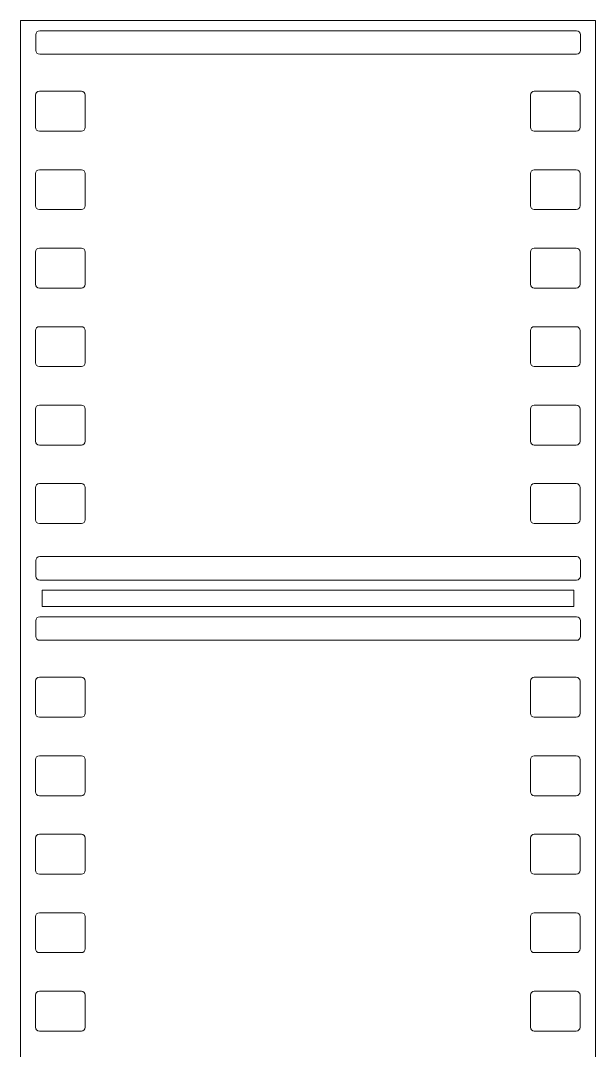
# Model space of a CAD drawing. Header units: centimetres. Extents: x -7.3 to 7.2, y -9.5 to 9.5.
# Drawn here: x -1.428 to 1.187, y 4.483 to 9.171 of the extents above; entities that cross this region are included whole.
import ezdxf

# ---------------------------------------------------------------- set-up
doc = ezdxf.new("R2010")
doc.units = ezdxf.units.CM
doc.header["$MEASUREMENT"] = 0
doc.layers.add('Layer 1', color=7, linetype='Continuous')

msp = doc.modelspace()

# ---------------------------------------------------------------- linework, layer by layer
at = {"layer": 'Layer 1', "color": 7, "lineweight": 9}
for points, knots in [([(-1.42752, 9.17144), (-1.42752, 9.17144), (-1.42752, -9.42726), (-1.42752, -9.42726), (-1.42752, -9.42726), (-1.42752, -9.42726), (1.18672, -9.42726), (1.18672, -9.42726), (1.18672, -9.42726), (1.18672, -9.42726), (1.18672, 9.17144), (1.18672, 9.17144), (1.18672, 9.17144), (1.18672, 9.17144), (-1.42752, 9.17144), (-1.42752, 9.17144)], [0, 0, 0, 0, 0.2, 0.2, 0.2, 0.2, 0.4, 0.4, 0.4, 0.4, 0.6, 0.6, 0.6, 0.6, 1, 1, 1, 1]), ([(-1.3406, 9.12495), (-1.3406, 9.12495), (1.10104, 9.12495), (1.10104, 9.12495), (1.10104, 9.12495), (1.11089, 9.12495), (1.11892, 9.11706), (1.11892, 9.10721), (1.11892, 9.10721), (1.11892, 9.10721), (1.11892, 9.03583), (1.11892, 9.03583), (1.11892, 9.03583), (1.11892, 9.02598), (1.11089, 9.01809), (1.10104, 9.01809), (1.10104, 9.01809), (1.10104, 9.01809), (-1.3406, 9.01809), (-1.3406, 9.01809), (-1.3406, 9.01809), (-1.35045, 9.01809), (-1.35834, 9.02598), (-1.35834, 9.03583), (-1.35834, 9.03583), (-1.35834, 9.03583), (-1.35834, 9.10721), (-1.35834, 9.10721), (-1.35834, 9.10721), (-1.35834, 9.11706), (-1.35045, 9.12495), (-1.3406, 9.12495)], [0, 0, 0, 0, 0.1111111, 0.1111111, 0.1111111, 0.1111111, 0.2222222, 0.2222222, 0.2222222, 0.2222222, 0.3333333, 0.3333333, 0.3333333, 0.3333333, 0.4444444, 0.4444444, 0.4444444, 0.4444444, 0.5555556, 0.5555556, 0.5555556, 0.5555556, 0.6666667, 0.6666667, 0.6666667, 0.6666667, 0.7777778, 0.7777778, 0.7777778, 0.7777778, 1, 1, 1, 1]), ([(-1.34211, 8.85002), (-1.34211, 8.85002), (-1.15135, 8.85002), (-1.15135, 8.85002), (-1.15135, 8.85002), (-1.1415, 8.85002), (-1.13361, 8.84199), (-1.13361, 8.83214), (-1.13361, 8.83214), (-1.13361, 8.83214), (-1.13361, 8.68594), (-1.13361, 8.68594), (-1.13361, 8.68594), (-1.13361, 8.67609), (-1.1415, 8.66806), (-1.15135, 8.66806), (-1.15135, 8.66806), (-1.15135, 8.66806), (-1.34211, 8.66806), (-1.34211, 8.66806), (-1.34211, 8.66806), (-1.35196, 8.66806), (-1.35985, 8.67609), (-1.35985, 8.68594), (-1.35985, 8.68594), (-1.35985, 8.68594), (-1.35985, 8.83214), (-1.35985, 8.83214), (-1.35985, 8.83214), (-1.35985, 8.84199), (-1.35196, 8.85002), (-1.34211, 8.85002)], [0, 0, 0, 0, 0.1111111, 0.1111111, 0.1111111, 0.1111111, 0.2222222, 0.2222222, 0.2222222, 0.2222222, 0.3333333, 0.3333333, 0.3333333, 0.3333333, 0.4444444, 0.4444444, 0.4444444, 0.4444444, 0.5555556, 0.5555556, 0.5555556, 0.5555556, 0.6666667, 0.6666667, 0.6666667, 0.6666667, 0.7777778, 0.7777778, 0.7777778, 0.7777778, 1, 1, 1, 1]), ([(0.90877, 8.85002), (0.90877, 8.85002), (1.09953, 8.85002), (1.09953, 8.85002), (1.09953, 8.85002), (1.10938, 8.85002), (1.11727, 8.84199), (1.11727, 8.83214), (1.11727, 8.83214), (1.11727, 8.83214), (1.11727, 8.68594), (1.11727, 8.68594), (1.11727, 8.68594), (1.11727, 8.67609), (1.10938, 8.66806), (1.09953, 8.66806), (1.09953, 8.66806), (1.09953, 8.66806), (0.90877, 8.66806), (0.90877, 8.66806), (0.90877, 8.66806), (0.89892, 8.66806), (0.89103, 8.67609), (0.89103, 8.68594), (0.89103, 8.68594), (0.89103, 8.68594), (0.89103, 8.83214), (0.89103, 8.83214), (0.89103, 8.83214), (0.89103, 8.84199), (0.89892, 8.85002), (0.90877, 8.85002)], [0, 0, 0, 0, 0.1111111, 0.1111111, 0.1111111, 0.1111111, 0.2222222, 0.2222222, 0.2222222, 0.2222222, 0.3333333, 0.3333333, 0.3333333, 0.3333333, 0.4444444, 0.4444444, 0.4444444, 0.4444444, 0.5555556, 0.5555556, 0.5555556, 0.5555556, 0.6666667, 0.6666667, 0.6666667, 0.6666667, 0.7777778, 0.7777778, 0.7777778, 0.7777778, 1, 1, 1, 1]), ([(-1.34211, 8.49257), (-1.34211, 8.49257), (-1.15135, 8.49257), (-1.15135, 8.49257), (-1.15135, 8.49257), (-1.1415, 8.49257), (-1.13361, 8.48468), (-1.13361, 8.47483), (-1.13361, 8.47483), (-1.13361, 8.47483), (-1.13361, 8.32849), (-1.13361, 8.32849), (-1.13361, 8.32849), (-1.13361, 8.31864), (-1.1415, 8.31075), (-1.15135, 8.31075), (-1.15135, 8.31075), (-1.15135, 8.31075), (-1.34211, 8.31075), (-1.34211, 8.31075), (-1.34211, 8.31075), (-1.35196, 8.31075), (-1.35985, 8.31864), (-1.35985, 8.32849), (-1.35985, 8.32849), (-1.35985, 8.32849), (-1.35985, 8.47483), (-1.35985, 8.47483), (-1.35985, 8.47483), (-1.35985, 8.48468), (-1.35196, 8.49257), (-1.34211, 8.49257)], [0, 0, 0, 0, 0.1111111, 0.1111111, 0.1111111, 0.1111111, 0.2222222, 0.2222222, 0.2222222, 0.2222222, 0.3333333, 0.3333333, 0.3333333, 0.3333333, 0.4444444, 0.4444444, 0.4444444, 0.4444444, 0.5555556, 0.5555556, 0.5555556, 0.5555556, 0.6666667, 0.6666667, 0.6666667, 0.6666667, 0.7777778, 0.7777778, 0.7777778, 0.7777778, 1, 1, 1, 1]), ([(0.90877, 8.49257), (0.90877, 8.49257), (1.09953, 8.49257), (1.09953, 8.49257), (1.09953, 8.49257), (1.10938, 8.49257), (1.11727, 8.48468), (1.11727, 8.47483), (1.11727, 8.47483), (1.11727, 8.47483), (1.11727, 8.32849), (1.11727, 8.32849), (1.11727, 8.32849), (1.11727, 8.31864), (1.10938, 8.31075), (1.09953, 8.31075), (1.09953, 8.31075), (1.09953, 8.31075), (0.90877, 8.31075), (0.90877, 8.31075), (0.90877, 8.31075), (0.89892, 8.31075), (0.89103, 8.31864), (0.89103, 8.32849), (0.89103, 8.32849), (0.89103, 8.32849), (0.89103, 8.47483), (0.89103, 8.47483), (0.89103, 8.47483), (0.89103, 8.48468), (0.89892, 8.49257), (0.90877, 8.49257)], [0, 0, 0, 0, 0.1111111, 0.1111111, 0.1111111, 0.1111111, 0.2222222, 0.2222222, 0.2222222, 0.2222222, 0.3333333, 0.3333333, 0.3333333, 0.3333333, 0.4444444, 0.4444444, 0.4444444, 0.4444444, 0.5555556, 0.5555556, 0.5555556, 0.5555556, 0.6666667, 0.6666667, 0.6666667, 0.6666667, 0.7777778, 0.7777778, 0.7777778, 0.7777778, 1, 1, 1, 1]), ([(-1.34211, 8.13526), (-1.34211, 8.13526), (-1.15135, 8.13526), (-1.15135, 8.13526), (-1.15135, 8.13526), (-1.1415, 8.13526), (-1.13361, 8.12737), (-1.13361, 8.11752), (-1.13361, 8.11752), (-1.13361, 8.11752), (-1.13361, 7.97118), (-1.13361, 7.97118), (-1.13361, 7.97118), (-1.13361, 7.96133), (-1.1415, 7.95344), (-1.15135, 7.95344), (-1.15135, 7.95344), (-1.15135, 7.95344), (-1.34211, 7.95344), (-1.34211, 7.95344), (-1.34211, 7.95344), (-1.35196, 7.95344), (-1.35985, 7.96133), (-1.35985, 7.97118), (-1.35985, 7.97118), (-1.35985, 7.97118), (-1.35985, 8.11752), (-1.35985, 8.11752), (-1.35985, 8.11752), (-1.35985, 8.12737), (-1.35196, 8.13526), (-1.34211, 8.13526)], [0, 0, 0, 0, 0.1111111, 0.1111111, 0.1111111, 0.1111111, 0.2222222, 0.2222222, 0.2222222, 0.2222222, 0.3333333, 0.3333333, 0.3333333, 0.3333333, 0.4444444, 0.4444444, 0.4444444, 0.4444444, 0.5555556, 0.5555556, 0.5555556, 0.5555556, 0.6666667, 0.6666667, 0.6666667, 0.6666667, 0.7777778, 0.7777778, 0.7777778, 0.7777778, 1, 1, 1, 1]), ([(0.90877, 8.13526), (0.90877, 8.13526), (1.09953, 8.13526), (1.09953, 8.13526), (1.09953, 8.13526), (1.10938, 8.13526), (1.11727, 8.12737), (1.11727, 8.11752), (1.11727, 8.11752), (1.11727, 8.11752), (1.11727, 7.97118), (1.11727, 7.97118), (1.11727, 7.97118), (1.11727, 7.96133), (1.10938, 7.95344), (1.09953, 7.95344), (1.09953, 7.95344), (1.09953, 7.95344), (0.90877, 7.95344), (0.90877, 7.95344), (0.90877, 7.95344), (0.89892, 7.95344), (0.89103, 7.96133), (0.89103, 7.97118), (0.89103, 7.97118), (0.89103, 7.97118), (0.89103, 8.11752), (0.89103, 8.11752), (0.89103, 8.11752), (0.89103, 8.12737), (0.89892, 8.13526), (0.90877, 8.13526)], [0, 0, 0, 0, 0.1111111, 0.1111111, 0.1111111, 0.1111111, 0.2222222, 0.2222222, 0.2222222, 0.2222222, 0.3333333, 0.3333333, 0.3333333, 0.3333333, 0.4444444, 0.4444444, 0.4444444, 0.4444444, 0.5555556, 0.5555556, 0.5555556, 0.5555556, 0.6666667, 0.6666667, 0.6666667, 0.6666667, 0.7777778, 0.7777778, 0.7777778, 0.7777778, 1, 1, 1, 1]), ([(-1.34211, 7.77781), (-1.34211, 7.77781), (-1.15135, 7.77781), (-1.15135, 7.77781), (-1.15135, 7.77781), (-1.1415, 7.77781), (-1.13361, 7.76992), (-1.13361, 7.76007), (-1.13361, 7.76007), (-1.13361, 7.76007), (-1.13361, 7.61373), (-1.13361, 7.61373), (-1.13361, 7.61373), (-1.13361, 7.60388), (-1.1415, 7.59599), (-1.15135, 7.59599), (-1.15135, 7.59599), (-1.15135, 7.59599), (-1.34211, 7.59599), (-1.34211, 7.59599), (-1.34211, 7.59599), (-1.35196, 7.59599), (-1.35985, 7.60388), (-1.35985, 7.61373), (-1.35985, 7.61373), (-1.35985, 7.61373), (-1.35985, 7.76007), (-1.35985, 7.76007), (-1.35985, 7.76007), (-1.35985, 7.76992), (-1.35196, 7.77781), (-1.34211, 7.77781)], [0, 0, 0, 0, 0.1111111, 0.1111111, 0.1111111, 0.1111111, 0.2222222, 0.2222222, 0.2222222, 0.2222222, 0.3333333, 0.3333333, 0.3333333, 0.3333333, 0.4444444, 0.4444444, 0.4444444, 0.4444444, 0.5555556, 0.5555556, 0.5555556, 0.5555556, 0.6666667, 0.6666667, 0.6666667, 0.6666667, 0.7777778, 0.7777778, 0.7777778, 0.7777778, 1, 1, 1, 1]), ([(0.90877, 7.77781), (0.90877, 7.77781), (1.09953, 7.77781), (1.09953, 7.77781), (1.09953, 7.77781), (1.10938, 7.77781), (1.11727, 7.76992), (1.11727, 7.76007), (1.11727, 7.76007), (1.11727, 7.76007), (1.11727, 7.61373), (1.11727, 7.61373), (1.11727, 7.61373), (1.11727, 7.60388), (1.10938, 7.59599), (1.09953, 7.59599), (1.09953, 7.59599), (1.09953, 7.59599), (0.90877, 7.59599), (0.90877, 7.59599), (0.90877, 7.59599), (0.89892, 7.59599), (0.89103, 7.60388), (0.89103, 7.61373), (0.89103, 7.61373), (0.89103, 7.61373), (0.89103, 7.76007), (0.89103, 7.76007), (0.89103, 7.76007), (0.89103, 7.76992), (0.89892, 7.77781), (0.90877, 7.77781)], [0, 0, 0, 0, 0.1111111, 0.1111111, 0.1111111, 0.1111111, 0.2222222, 0.2222222, 0.2222222, 0.2222222, 0.3333333, 0.3333333, 0.3333333, 0.3333333, 0.4444444, 0.4444444, 0.4444444, 0.4444444, 0.5555556, 0.5555556, 0.5555556, 0.5555556, 0.6666667, 0.6666667, 0.6666667, 0.6666667, 0.7777778, 0.7777778, 0.7777778, 0.7777778, 1, 1, 1, 1]), ([(-1.34211, 7.42049), (-1.34211, 7.42049), (-1.15135, 7.42049), (-1.15135, 7.42049), (-1.15135, 7.42049), (-1.1415, 7.42049), (-1.13361, 7.4126), (-1.13361, 7.40275), (-1.13361, 7.40275), (-1.13361, 7.40275), (-1.13361, 7.25641), (-1.13361, 7.25641), (-1.13361, 7.25641), (-1.13361, 7.24656), (-1.1415, 7.23867), (-1.15135, 7.23867), (-1.15135, 7.23867), (-1.15135, 7.23867), (-1.34211, 7.23867), (-1.34211, 7.23867), (-1.34211, 7.23867), (-1.35196, 7.23867), (-1.35985, 7.24656), (-1.35985, 7.25641), (-1.35985, 7.25641), (-1.35985, 7.25641), (-1.35985, 7.40275), (-1.35985, 7.40275), (-1.35985, 7.40275), (-1.35985, 7.4126), (-1.35196, 7.42049), (-1.34211, 7.42049)], [0, 0, 0, 0, 0.1111111, 0.1111111, 0.1111111, 0.1111111, 0.2222222, 0.2222222, 0.2222222, 0.2222222, 0.3333333, 0.3333333, 0.3333333, 0.3333333, 0.4444444, 0.4444444, 0.4444444, 0.4444444, 0.5555556, 0.5555556, 0.5555556, 0.5555556, 0.6666667, 0.6666667, 0.6666667, 0.6666667, 0.7777778, 0.7777778, 0.7777778, 0.7777778, 1, 1, 1, 1]), ([(0.90877, 7.42049), (0.90877, 7.42049), (1.09953, 7.42049), (1.09953, 7.42049), (1.09953, 7.42049), (1.10938, 7.42049), (1.11727, 7.4126), (1.11727, 7.40275), (1.11727, 7.40275), (1.11727, 7.40275), (1.11727, 7.25641), (1.11727, 7.25641), (1.11727, 7.25641), (1.11727, 7.24656), (1.10938, 7.23867), (1.09953, 7.23867), (1.09953, 7.23867), (1.09953, 7.23867), (0.90877, 7.23867), (0.90877, 7.23867), (0.90877, 7.23867), (0.89892, 7.23867), (0.89103, 7.24656), (0.89103, 7.25641), (0.89103, 7.25641), (0.89103, 7.25641), (0.89103, 7.40275), (0.89103, 7.40275), (0.89103, 7.40275), (0.89103, 7.4126), (0.89892, 7.42049), (0.90877, 7.42049)], [0, 0, 0, 0, 0.1111111, 0.1111111, 0.1111111, 0.1111111, 0.2222222, 0.2222222, 0.2222222, 0.2222222, 0.3333333, 0.3333333, 0.3333333, 0.3333333, 0.4444444, 0.4444444, 0.4444444, 0.4444444, 0.5555556, 0.5555556, 0.5555556, 0.5555556, 0.6666667, 0.6666667, 0.6666667, 0.6666667, 0.7777778, 0.7777778, 0.7777778, 0.7777778, 1, 1, 1, 1]), ([(-1.34211, 7.06318), (-1.34211, 7.06318), (-1.15135, 7.06318), (-1.15135, 7.06318), (-1.15135, 7.06318), (-1.1415, 7.06318), (-1.13361, 7.05515), (-1.13361, 7.0453), (-1.13361, 7.0453), (-1.13361, 7.0453), (-1.13361, 6.8991), (-1.13361, 6.8991), (-1.13361, 6.8991), (-1.13361, 6.88925), (-1.1415, 6.88122), (-1.15135, 6.88122), (-1.15135, 6.88122), (-1.15135, 6.88122), (-1.34211, 6.88122), (-1.34211, 6.88122), (-1.34211, 6.88122), (-1.35196, 6.88122), (-1.35985, 6.88925), (-1.35985, 6.8991), (-1.35985, 6.8991), (-1.35985, 6.8991), (-1.35985, 7.0453), (-1.35985, 7.0453), (-1.35985, 7.0453), (-1.35985, 7.05515), (-1.35196, 7.06318), (-1.34211, 7.06318)], [0, 0, 0, 0, 0.1111111, 0.1111111, 0.1111111, 0.1111111, 0.2222222, 0.2222222, 0.2222222, 0.2222222, 0.3333333, 0.3333333, 0.3333333, 0.3333333, 0.4444444, 0.4444444, 0.4444444, 0.4444444, 0.5555556, 0.5555556, 0.5555556, 0.5555556, 0.6666667, 0.6666667, 0.6666667, 0.6666667, 0.7777778, 0.7777778, 0.7777778, 0.7777778, 1, 1, 1, 1]), ([(0.90877, 7.06318), (0.90877, 7.06318), (1.09953, 7.06318), (1.09953, 7.06318), (1.09953, 7.06318), (1.10938, 7.06318), (1.11727, 7.05515), (1.11727, 7.0453), (1.11727, 7.0453), (1.11727, 7.0453), (1.11727, 6.8991), (1.11727, 6.8991), (1.11727, 6.8991), (1.11727, 6.88925), (1.10938, 6.88122), (1.09953, 6.88122), (1.09953, 6.88122), (1.09953, 6.88122), (0.90877, 6.88122), (0.90877, 6.88122), (0.90877, 6.88122), (0.89892, 6.88122), (0.89103, 6.88925), (0.89103, 6.8991), (0.89103, 6.8991), (0.89103, 6.8991), (0.89103, 7.0453), (0.89103, 7.0453), (0.89103, 7.0453), (0.89103, 7.05515), (0.89892, 7.06318), (0.90877, 7.06318)], [0, 0, 0, 0, 0.1111111, 0.1111111, 0.1111111, 0.1111111, 0.2222222, 0.2222222, 0.2222222, 0.2222222, 0.3333333, 0.3333333, 0.3333333, 0.3333333, 0.4444444, 0.4444444, 0.4444444, 0.4444444, 0.5555556, 0.5555556, 0.5555556, 0.5555556, 0.6666667, 0.6666667, 0.6666667, 0.6666667, 0.7777778, 0.7777778, 0.7777778, 0.7777778, 1, 1, 1, 1]), ([(-1.34059, 6.73076), (-1.34059, 6.73076), (1.10105, 6.73076), (1.10105, 6.73076), (1.10105, 6.73076), (1.1109, 6.73076), (1.11893, 6.72287), (1.11893, 6.71302), (1.11893, 6.71302), (1.11893, 6.71302), (1.11893, 6.64164), (1.11893, 6.64164), (1.11893, 6.64164), (1.11893, 6.63179), (1.1109, 6.6239), (1.10105, 6.6239), (1.10105, 6.6239), (1.10105, 6.6239), (-1.34059, 6.6239), (-1.34059, 6.6239), (-1.34059, 6.6239), (-1.35044, 6.6239), (-1.35833, 6.63179), (-1.35833, 6.64164), (-1.35833, 6.64164), (-1.35833, 6.64164), (-1.35833, 6.71302), (-1.35833, 6.71302), (-1.35833, 6.71302), (-1.35833, 6.72287), (-1.35044, 6.73076), (-1.34059, 6.73076)], [0, 0, 0, 0, 0.1111111, 0.1111111, 0.1111111, 0.1111111, 0.2222222, 0.2222222, 0.2222222, 0.2222222, 0.3333333, 0.3333333, 0.3333333, 0.3333333, 0.4444444, 0.4444444, 0.4444444, 0.4444444, 0.5555556, 0.5555556, 0.5555556, 0.5555556, 0.6666667, 0.6666667, 0.6666667, 0.6666667, 0.7777778, 0.7777778, 0.7777778, 0.7777778, 1, 1, 1, 1]), ([(-1.33, 6.57755), (-1.33, 6.57755), (1.08922, 6.57755), (1.08922, 6.57755), (1.08922, 6.57755), (1.08922, 6.57755), (1.08922, 6.50314), (1.08922, 6.50314), (1.08922, 6.50314), (1.08922, 6.50314), (-1.33, 6.50314), (-1.33, 6.50314), (-1.33, 6.50314), (-1.33, 6.50314), (-1.33, 6.57755), (-1.33, 6.57755)], [0, 0, 0, 0, 0.2, 0.2, 0.2, 0.2, 0.4, 0.4, 0.4, 0.4, 0.6, 0.6, 0.6, 0.6, 1, 1, 1, 1]), ([(-1.34059, 6.45666), (-1.34059, 6.45666), (1.10105, 6.45666), (1.10105, 6.45666), (1.10105, 6.45666), (1.1109, 6.45666), (1.11893, 6.44877), (1.11893, 6.43892), (1.11893, 6.43892), (1.11893, 6.43892), (1.11893, 6.36754), (1.11893, 6.36754), (1.11893, 6.36754), (1.11893, 6.35769), (1.1109, 6.3498), (1.10105, 6.3498), (1.10105, 6.3498), (1.10105, 6.3498), (-1.34059, 6.3498), (-1.34059, 6.3498), (-1.34059, 6.3498), (-1.35044, 6.3498), (-1.35833, 6.35769), (-1.35833, 6.36754), (-1.35833, 6.36754), (-1.35833, 6.36754), (-1.35833, 6.43892), (-1.35833, 6.43892), (-1.35833, 6.43892), (-1.35833, 6.44877), (-1.35044, 6.45666), (-1.34059, 6.45666)], [0, 0, 0, 0, 0.1111111, 0.1111111, 0.1111111, 0.1111111, 0.2222222, 0.2222222, 0.2222222, 0.2222222, 0.3333333, 0.3333333, 0.3333333, 0.3333333, 0.4444444, 0.4444444, 0.4444444, 0.4444444, 0.5555556, 0.5555556, 0.5555556, 0.5555556, 0.6666667, 0.6666667, 0.6666667, 0.6666667, 0.7777778, 0.7777778, 0.7777778, 0.7777778, 1, 1, 1, 1]), ([(-1.3421, 6.18173), (-1.3421, 6.18173), (-1.15134, 6.18173), (-1.15134, 6.18173), (-1.15134, 6.18173), (-1.14149, 6.18173), (-1.1336, 6.1737), (-1.1336, 6.16385), (-1.1336, 6.16385), (-1.1336, 6.16385), (-1.1336, 6.01765), (-1.1336, 6.01765), (-1.1336, 6.01765), (-1.1336, 6.0078), (-1.14149, 5.99977), (-1.15134, 5.99977), (-1.15134, 5.99977), (-1.15134, 5.99977), (-1.3421, 5.99977), (-1.3421, 5.99977), (-1.3421, 5.99977), (-1.35195, 5.99977), (-1.35984, 6.0078), (-1.35984, 6.01765), (-1.35984, 6.01765), (-1.35984, 6.01765), (-1.35984, 6.16385), (-1.35984, 6.16385), (-1.35984, 6.16385), (-1.35984, 6.1737), (-1.35195, 6.18173), (-1.3421, 6.18173)], [0, 0, 0, 0, 0.1111111, 0.1111111, 0.1111111, 0.1111111, 0.2222222, 0.2222222, 0.2222222, 0.2222222, 0.3333333, 0.3333333, 0.3333333, 0.3333333, 0.4444444, 0.4444444, 0.4444444, 0.4444444, 0.5555556, 0.5555556, 0.5555556, 0.5555556, 0.6666667, 0.6666667, 0.6666667, 0.6666667, 0.7777778, 0.7777778, 0.7777778, 0.7777778, 1, 1, 1, 1]), ([(0.90878, 6.18173), (0.90878, 6.18173), (1.09954, 6.18173), (1.09954, 6.18173), (1.09954, 6.18173), (1.10939, 6.18173), (1.11728, 6.1737), (1.11728, 6.16385), (1.11728, 6.16385), (1.11728, 6.16385), (1.11728, 6.01765), (1.11728, 6.01765), (1.11728, 6.01765), (1.11728, 6.0078), (1.10939, 5.99977), (1.09954, 5.99977), (1.09954, 5.99977), (1.09954, 5.99977), (0.90878, 5.99977), (0.90878, 5.99977), (0.90878, 5.99977), (0.89893, 5.99977), (0.89104, 6.0078), (0.89104, 6.01765), (0.89104, 6.01765), (0.89104, 6.01765), (0.89104, 6.16385), (0.89104, 6.16385), (0.89104, 6.16385), (0.89104, 6.1737), (0.89893, 6.18173), (0.90878, 6.18173)], [0, 0, 0, 0, 0.1111111, 0.1111111, 0.1111111, 0.1111111, 0.2222222, 0.2222222, 0.2222222, 0.2222222, 0.3333333, 0.3333333, 0.3333333, 0.3333333, 0.4444444, 0.4444444, 0.4444444, 0.4444444, 0.5555556, 0.5555556, 0.5555556, 0.5555556, 0.6666667, 0.6666667, 0.6666667, 0.6666667, 0.7777778, 0.7777778, 0.7777778, 0.7777778, 1, 1, 1, 1]), ([(-1.3421, 5.82428), (-1.3421, 5.82428), (-1.15134, 5.82428), (-1.15134, 5.82428), (-1.15134, 5.82428), (-1.14149, 5.82428), (-1.1336, 5.81639), (-1.1336, 5.80654), (-1.1336, 5.80654), (-1.1336, 5.80654), (-1.1336, 5.6602), (-1.1336, 5.6602), (-1.1336, 5.6602), (-1.1336, 5.65035), (-1.14149, 5.64246), (-1.15134, 5.64246), (-1.15134, 5.64246), (-1.15134, 5.64246), (-1.3421, 5.64246), (-1.3421, 5.64246), (-1.3421, 5.64246), (-1.35195, 5.64246), (-1.35984, 5.65035), (-1.35984, 5.6602), (-1.35984, 5.6602), (-1.35984, 5.6602), (-1.35984, 5.80654), (-1.35984, 5.80654), (-1.35984, 5.80654), (-1.35984, 5.81639), (-1.35195, 5.82428), (-1.3421, 5.82428)], [0, 0, 0, 0, 0.1111111, 0.1111111, 0.1111111, 0.1111111, 0.2222222, 0.2222222, 0.2222222, 0.2222222, 0.3333333, 0.3333333, 0.3333333, 0.3333333, 0.4444444, 0.4444444, 0.4444444, 0.4444444, 0.5555556, 0.5555556, 0.5555556, 0.5555556, 0.6666667, 0.6666667, 0.6666667, 0.6666667, 0.7777778, 0.7777778, 0.7777778, 0.7777778, 1, 1, 1, 1]), ([(0.90878, 5.82428), (0.90878, 5.82428), (1.09954, 5.82428), (1.09954, 5.82428), (1.09954, 5.82428), (1.10939, 5.82428), (1.11728, 5.81639), (1.11728, 5.80654), (1.11728, 5.80654), (1.11728, 5.80654), (1.11728, 5.6602), (1.11728, 5.6602), (1.11728, 5.6602), (1.11728, 5.65035), (1.10939, 5.64246), (1.09954, 5.64246), (1.09954, 5.64246), (1.09954, 5.64246), (0.90878, 5.64246), (0.90878, 5.64246), (0.90878, 5.64246), (0.89893, 5.64246), (0.89104, 5.65035), (0.89104, 5.6602), (0.89104, 5.6602), (0.89104, 5.6602), (0.89104, 5.80654), (0.89104, 5.80654), (0.89104, 5.80654), (0.89104, 5.81639), (0.89893, 5.82428), (0.90878, 5.82428)], [0, 0, 0, 0, 0.1111111, 0.1111111, 0.1111111, 0.1111111, 0.2222222, 0.2222222, 0.2222222, 0.2222222, 0.3333333, 0.3333333, 0.3333333, 0.3333333, 0.4444444, 0.4444444, 0.4444444, 0.4444444, 0.5555556, 0.5555556, 0.5555556, 0.5555556, 0.6666667, 0.6666667, 0.6666667, 0.6666667, 0.7777778, 0.7777778, 0.7777778, 0.7777778, 1, 1, 1, 1]), ([(-1.3421, 5.46697), (-1.3421, 5.46697), (-1.15134, 5.46697), (-1.15134, 5.46697), (-1.15134, 5.46697), (-1.14149, 5.46697), (-1.1336, 5.45908), (-1.1336, 5.44923), (-1.1336, 5.44923), (-1.1336, 5.44923), (-1.1336, 5.30289), (-1.1336, 5.30289), (-1.1336, 5.30289), (-1.1336, 5.29304), (-1.14149, 5.28515), (-1.15134, 5.28515), (-1.15134, 5.28515), (-1.15134, 5.28515), (-1.3421, 5.28515), (-1.3421, 5.28515), (-1.3421, 5.28515), (-1.35195, 5.28515), (-1.35984, 5.29304), (-1.35984, 5.30289), (-1.35984, 5.30289), (-1.35984, 5.30289), (-1.35984, 5.44923), (-1.35984, 5.44923), (-1.35984, 5.44923), (-1.35984, 5.45908), (-1.35195, 5.46697), (-1.3421, 5.46697)], [0, 0, 0, 0, 0.1111111, 0.1111111, 0.1111111, 0.1111111, 0.2222222, 0.2222222, 0.2222222, 0.2222222, 0.3333333, 0.3333333, 0.3333333, 0.3333333, 0.4444444, 0.4444444, 0.4444444, 0.4444444, 0.5555556, 0.5555556, 0.5555556, 0.5555556, 0.6666667, 0.6666667, 0.6666667, 0.6666667, 0.7777778, 0.7777778, 0.7777778, 0.7777778, 1, 1, 1, 1]), ([(0.90878, 5.46697), (0.90878, 5.46697), (1.09954, 5.46697), (1.09954, 5.46697), (1.09954, 5.46697), (1.10939, 5.46697), (1.11728, 5.45908), (1.11728, 5.44923), (1.11728, 5.44923), (1.11728, 5.44923), (1.11728, 5.30289), (1.11728, 5.30289), (1.11728, 5.30289), (1.11728, 5.29304), (1.10939, 5.28515), (1.09954, 5.28515), (1.09954, 5.28515), (1.09954, 5.28515), (0.90878, 5.28515), (0.90878, 5.28515), (0.90878, 5.28515), (0.89893, 5.28515), (0.89104, 5.29304), (0.89104, 5.30289), (0.89104, 5.30289), (0.89104, 5.30289), (0.89104, 5.44923), (0.89104, 5.44923), (0.89104, 5.44923), (0.89104, 5.45908), (0.89893, 5.46697), (0.90878, 5.46697)], [0, 0, 0, 0, 0.1111111, 0.1111111, 0.1111111, 0.1111111, 0.2222222, 0.2222222, 0.2222222, 0.2222222, 0.3333333, 0.3333333, 0.3333333, 0.3333333, 0.4444444, 0.4444444, 0.4444444, 0.4444444, 0.5555556, 0.5555556, 0.5555556, 0.5555556, 0.6666667, 0.6666667, 0.6666667, 0.6666667, 0.7777778, 0.7777778, 0.7777778, 0.7777778, 1, 1, 1, 1]), ([(-1.3421, 5.10951), (-1.3421, 5.10951), (-1.15134, 5.10951), (-1.15134, 5.10951), (-1.15134, 5.10951), (-1.14149, 5.10951), (-1.1336, 5.10162), (-1.1336, 5.09177), (-1.1336, 5.09177), (-1.1336, 5.09177), (-1.1336, 4.94543), (-1.1336, 4.94543), (-1.1336, 4.94543), (-1.1336, 4.93558), (-1.14149, 4.92769), (-1.15134, 4.92769), (-1.15134, 4.92769), (-1.15134, 4.92769), (-1.3421, 4.92769), (-1.3421, 4.92769), (-1.3421, 4.92769), (-1.35195, 4.92769), (-1.35984, 4.93558), (-1.35984, 4.94543), (-1.35984, 4.94543), (-1.35984, 4.94543), (-1.35984, 5.09177), (-1.35984, 5.09177), (-1.35984, 5.09177), (-1.35984, 5.10162), (-1.35195, 5.10951), (-1.3421, 5.10951)], [0, 0, 0, 0, 0.1111111, 0.1111111, 0.1111111, 0.1111111, 0.2222222, 0.2222222, 0.2222222, 0.2222222, 0.3333333, 0.3333333, 0.3333333, 0.3333333, 0.4444444, 0.4444444, 0.4444444, 0.4444444, 0.5555556, 0.5555556, 0.5555556, 0.5555556, 0.6666667, 0.6666667, 0.6666667, 0.6666667, 0.7777778, 0.7777778, 0.7777778, 0.7777778, 1, 1, 1, 1]), ([(0.90878, 5.10951), (0.90878, 5.10951), (1.09954, 5.10951), (1.09954, 5.10951), (1.09954, 5.10951), (1.10939, 5.10951), (1.11728, 5.10162), (1.11728, 5.09177), (1.11728, 5.09177), (1.11728, 5.09177), (1.11728, 4.94543), (1.11728, 4.94543), (1.11728, 4.94543), (1.11728, 4.93558), (1.10939, 4.92769), (1.09954, 4.92769), (1.09954, 4.92769), (1.09954, 4.92769), (0.90878, 4.92769), (0.90878, 4.92769), (0.90878, 4.92769), (0.89893, 4.92769), (0.89104, 4.93558), (0.89104, 4.94543), (0.89104, 4.94543), (0.89104, 4.94543), (0.89104, 5.09177), (0.89104, 5.09177), (0.89104, 5.09177), (0.89104, 5.10162), (0.89893, 5.10951), (0.90878, 5.10951)], [0, 0, 0, 0, 0.1111111, 0.1111111, 0.1111111, 0.1111111, 0.2222222, 0.2222222, 0.2222222, 0.2222222, 0.3333333, 0.3333333, 0.3333333, 0.3333333, 0.4444444, 0.4444444, 0.4444444, 0.4444444, 0.5555556, 0.5555556, 0.5555556, 0.5555556, 0.6666667, 0.6666667, 0.6666667, 0.6666667, 0.7777778, 0.7777778, 0.7777778, 0.7777778, 1, 1, 1, 1]), ([(-1.3421, 4.7522), (-1.3421, 4.7522), (-1.15134, 4.7522), (-1.15134, 4.7522), (-1.15134, 4.7522), (-1.14149, 4.7522), (-1.1336, 4.74431), (-1.1336, 4.73446), (-1.1336, 4.73446), (-1.1336, 4.73446), (-1.1336, 4.58813), (-1.1336, 4.58813), (-1.1336, 4.58813), (-1.1336, 4.57828), (-1.14149, 4.57039), (-1.15134, 4.57039), (-1.15134, 4.57039), (-1.15134, 4.57039), (-1.3421, 4.57039), (-1.3421, 4.57039), (-1.3421, 4.57039), (-1.35195, 4.57039), (-1.35984, 4.57828), (-1.35984, 4.58813), (-1.35984, 4.58813), (-1.35984, 4.58813), (-1.35984, 4.73446), (-1.35984, 4.73446), (-1.35984, 4.73446), (-1.35984, 4.74431), (-1.35195, 4.7522), (-1.3421, 4.7522)], [0, 0, 0, 0, 0.1111111, 0.1111111, 0.1111111, 0.1111111, 0.2222222, 0.2222222, 0.2222222, 0.2222222, 0.3333333, 0.3333333, 0.3333333, 0.3333333, 0.4444444, 0.4444444, 0.4444444, 0.4444444, 0.5555556, 0.5555556, 0.5555556, 0.5555556, 0.6666667, 0.6666667, 0.6666667, 0.6666667, 0.7777778, 0.7777778, 0.7777778, 0.7777778, 1, 1, 1, 1]), ([(0.90878, 4.7522), (0.90878, 4.7522), (1.09954, 4.7522), (1.09954, 4.7522), (1.09954, 4.7522), (1.10939, 4.7522), (1.11728, 4.74431), (1.11728, 4.73446), (1.11728, 4.73446), (1.11728, 4.73446), (1.11728, 4.58813), (1.11728, 4.58813), (1.11728, 4.58813), (1.11728, 4.57828), (1.10939, 4.57039), (1.09954, 4.57039), (1.09954, 4.57039), (1.09954, 4.57039), (0.90878, 4.57039), (0.90878, 4.57039), (0.90878, 4.57039), (0.89893, 4.57039), (0.89104, 4.57828), (0.89104, 4.58813), (0.89104, 4.58813), (0.89104, 4.58813), (0.89104, 4.73446), (0.89104, 4.73446), (0.89104, 4.73446), (0.89104, 4.74431), (0.89893, 4.7522), (0.90878, 4.7522)], [0, 0, 0, 0, 0.1111111, 0.1111111, 0.1111111, 0.1111111, 0.2222222, 0.2222222, 0.2222222, 0.2222222, 0.3333333, 0.3333333, 0.3333333, 0.3333333, 0.4444444, 0.4444444, 0.4444444, 0.4444444, 0.5555556, 0.5555556, 0.5555556, 0.5555556, 0.6666667, 0.6666667, 0.6666667, 0.6666667, 0.7777778, 0.7777778, 0.7777778, 0.7777778, 1, 1, 1, 1])]:
    msp.add_open_spline(points, degree=3, knots=knots, dxfattribs=at)

doc.saveas('drawing.dxf')
